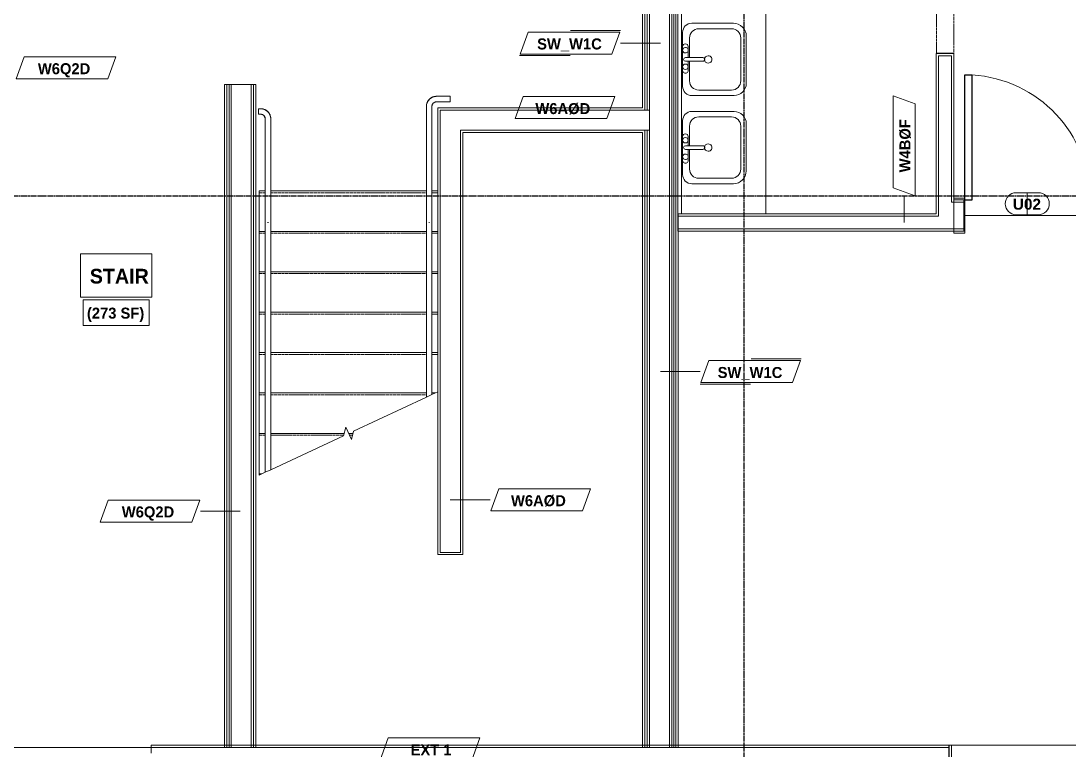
# Model space of a CAD drawing. Header units: inches. Extents: x -4058 to -1781, y 9814 to 12264.
# Drawn here: x -2697.2 to -2411.9, y 10016.4 to 10214.9 of the extents above; entities that cross this region are included whole.
import ezdxf

# ---------------------------------------------------------------- set-up
doc = ezdxf.new("R2010")
doc.units = ezdxf.units.IN
doc.header["$MEASUREMENT"] = 0
for name, pattern in [('Dash', [0.25, 0.125, -0.125]), ('Grid Line 1_2_', [0.875, 0.5, -0.125, 0.125, -0.125]), ('Overhead', [0.15625, 0.09375, -0.0625]), ('Overhead 1_16_', [0.101562, 0.0625, -0.039062])]:
    doc.linetypes.add(name, pattern=pattern)
for name, color, linetype, lineweight in [('0-1', 7, 'Continuous', 5), ('0-2', 7, 'Continuous', 9), ('A-AREA-IDEN', 2, 'Continuous', 9), ('A-DETL-GENF', 92, 'Overhead', 9), ('A-DETL-GENF-HDLN-1', 7, 'Dash', 9), ('A-DETL-GENF-HDLN-2', 1, 'Continuous', 18), ('A-DETL-MEDM', 33, 'Continuous', 30), ('A-DOOR-3', 31, 'Continuous', 9), ('A-DOOR-4', 31, 'Continuous', 30), ('A-DOOR-IDEN', 31, 'Continuous', 9), ('A-FLOR-1', 7, 'Continuous', 9), ('A-FLOR-2', 192, 'Continuous', 9), ('A-FLOR-HRAL-1', 7, 'Continuous', 9), ('A-GLAZ', 151, 'Continuous', 18), ('A-GLAZ-1', 10, 'Continuous', 30), ('A-GLAZ-2', 7, 'Continuous', 9), ('A-WALL', 113, 'Continuous', 18), ('A-WALL-1', 7, 'Continuous', 9), ('A-WALL-2', 250, 'Continuous', 18), ('A-WALL-3', 113, 'Continuous', 9), ('A-WALL-IDEN', 211, 'Continuous', 9), ('I-WALL-1', 7, 'Continuous', 9), ('I-WALL-2', 2, 'Continuous', 9), ('P-SANR-FIXT', 6, 'Continuous', 9), ('Q-CASE', 31, 'Continuous', 9), ('S-GRID-1', 1, 'Grid Line 1_2_', 30), ('S-STRS-1', 7, 'Continuous', 9), ('S-STRS-2', 7, 'Overhead 1_16_', 9), ('S-STRS-MBND-1', 7, 'Continuous', 9)]:
    doc.layers.add(name, color=color, linetype=linetype, lineweight=lineweight)
doc.styles.add('Arial_B', font='arialbd.ttf', dxfattribs={"height": 3})
doc.styles.add('Century Gothic_B', font='GOTHICB.TTF', dxfattribs={"height": 4})
doc.styles.add('Century Gothic_B_1', font='GOTHICB.TTF', dxfattribs={"height": 3})

# ---------------------------------------------------------------- blocks, each defined once
blk = doc.blocks.new('Window-Double_Hung-Marvin-Essential - 1-WIDE _TEMP LOWER_ ESDH3066-3454273-UNIT PLANS - 1ST FLOOR')
at = {"layer": 'A-DETL-GENF-HDLN-1'}
blk.add_line((16.1, -3.97), (-16.5, -3.97), dxfattribs=at)
at = {"layer": 'A-DETL-GENF-HDLN-2'}
for p, q in [((-17.13, 4.44), (-17.75, 4.44)), ((-17.13, -0.91), (-17.13, 4.44)), ((17.12, 4.44), (17.75, 4.44)), ((17.12, 4.44), (17.12, -0.91)), ((-17.9, -2.94), (-17.9, -2.83)), ((-17.9, -2.83), (-17.75, -2.83)), ((-16.72, -0.94), (-17.75, -0.94)), ((-17.75, -4.03), (-17.75, -0.94)), ((-16.72, -3.52), (-16.72, -0.94)), ((-16.56, -1.28), (-15.34, -1.28)), ((-16.56, -1.28), (-16.56, -2.22)), ((-15.34, -2.22), (-16.56, -2.22)), ((-16.56, -2.5), (-15.34, -2.5)), ((-16.56, -2.5), (-16.56, -3.44)), ((-15.28, -1.4), (-15.94, -1.4)), ((-15.94, -1.4), (-15.94, -2.12)), ((-15.94, -2.12), (-15.28, -2.12)), ((-15.28, -2.62), (-15.94, -2.62)), ((-15.94, -2.62), (-15.94, -3.34)), ((-15.84, -1.41), (-15.84, -2.1)), ((-15.84, -2.63), (-15.84, -3.32)), ((-15.54, -1.54), (-15.54, -1.98)), ((-15.54, -2.76), (-15.54, -3.2)), ((-15.34, -1.28), (-15.28, -1.34)), ((-15.34, -2.22), (-15.28, -2.16)), ((-15.34, -2.5), (-15.28, -2.56)), ((-15.28, -1.34), (-15.28, -1.4)), ((-15.28, -2.12), (-15.28, -2.16)), ((-15.28, -2.56), (-15.28, -2.62)), ((15.34, -1.28), (15.28, -1.34)), ((15.28, -1.34), (15.28, -1.4)), ((15.28, -1.4), (15.94, -1.4)), ((15.28, -2.12), (15.28, -2.16)), ((15.94, -2.12), (15.28, -2.12)), ((15.34, -2.22), (15.28, -2.16)), ((15.34, -2.5), (15.28, -2.56)), ((15.28, -2.56), (15.28, -2.62)), ((15.28, -2.62), (15.94, -2.62)), ((16.56, -1.28), (15.34, -1.28)), ((15.34, -2.22), (16.56, -2.22)), ((16.56, -2.5), (15.34, -2.5)), ((15.54, -1.54), (15.54, -1.98)), ((15.54, -2.76), (15.54, -3.2)), ((15.84, -1.41), (15.84, -2.1)), ((15.84, -2.63), (15.84, -3.32)), ((15.94, -1.4), (15.94, -2.12)), ((15.94, -2.62), (15.94, -3.34)), ((16.56, -1.28), (16.56, -2.22)), ((16.56, -2.5), (16.56, -3.44)), ((16.72, -3.52), (16.72, -0.94)), ((16.72, -0.94), (17.75, -0.94)), ((17.75, -4.03), (17.75, -0.94)), ((17.9, -2.83), (17.75, -2.83)), ((17.9, -2.94), (17.9, -2.83)), ((-19.25, -2.98), (-19.25, -2.94)), ((-19.25, -2.94), (-17.9, -2.94)), ((-17.75, -2.98), (-19.25, -2.98)), ((-17.75, -4.03), (-17.16, -4.03)), ((-17.08, -3.62), (-17.16, -4.03)), ((-17.08, -3.62), (-16.19, -3.62)), ((-16.85, -4), (-16.85, -3.62)), ((-16.3, -4), (-16.85, -4)), ((-16.38, -3.52), (-16.72, -3.52)), ((-15.34, -3.44), (-16.56, -3.44)), ((-16.38, -3.62), (-16.38, -3.52)), ((-16.18, -3.76), (-16.3, -3.76)), ((-16.3, -3.76), (-16.3, -4)), ((-16.19, -3.62), (-16.19, -3.72)), ((-16.19, -3.72), (-16.1, -3.72)), ((-16.18, -3.97), (-16.18, -3.76)), ((-16.18, -3.97), (-16.1, -3.97)), ((-16.1, -3.72), (-16.1, -3.97)), ((-15.94, -3.34), (-15.28, -3.34)), ((-15.34, -3.44), (-15.28, -3.38)), ((-15.28, -3.34), (-15.28, -3.38)), ((15.28, -3.34), (15.28, -3.38)), ((15.94, -3.34), (15.28, -3.34)), ((15.34, -3.44), (15.28, -3.38)), ((15.34, -3.44), (16.56, -3.44)), ((16.19, -3.72), (16.1, -3.72)), ((16.1, -3.72), (16.1, -3.97)), ((16.18, -3.97), (16.1, -3.97)), ((16.18, -3.97), (16.18, -3.76)), ((16.18, -3.76), (16.3, -3.76)), ((17.08, -3.62), (16.19, -3.62)), ((16.19, -3.62), (16.19, -3.72)), ((16.3, -3.76), (16.3, -4)), ((16.3, -4), (16.85, -4)), ((16.38, -3.62), (16.38, -3.52)), ((16.38, -3.52), (16.72, -3.52)), ((16.85, -4), (16.85, -3.62)), ((17.08, -3.62), (17.16, -4.03)), ((17.75, -4.03), (17.16, -4.03)), ((17.75, -2.98), (19.25, -2.98)), ((19.25, -2.94), (17.9, -2.94)), ((19.25, -2.98), (19.25, -2.94))]:
    blk.add_line(p, q, dxfattribs=at)
at = {"layer": 'A-GLAZ'}
for p, q in [((15.84, -1.41), (-15.84, -1.41)), ((15.84, -1.54), (-15.84, -1.54)), ((15.84, -1.98), (-15.84, -1.98)), ((15.84, -2.1), (-15.84, -2.1)), ((15.84, -2.63), (-15.84, -2.63)), ((15.84, -2.76), (-15.84, -2.76)), ((15.84, -3.2), (-15.84, -3.2)), ((15.84, -3.32), (-15.84, -3.32))]:
    blk.add_line(p, q, dxfattribs=at)
at = {"layer": 'A-GLAZ-1'}
for p, q in [((-17.75, -0.91), (-17.75, 4.44)), ((17.75, 4.44), (17.75, -0.91)), ((-17.75, -4.03), (-17.75, -0.94)), ((17.75, -0.94), (17.75, -4.03))]:
    blk.add_line(p, q, dxfattribs=at)
at = {"layer": 'A-GLAZ-2'}
for p, q in [((-17.75, 4.44), (17.75, 4.44)), ((-17.75, -0.94), (17.75, -0.94)), ((17.75, -4.03), (-17.75, -4.03))]:
    blk.add_line(p, q, dxfattribs=at)
blk = doc.blocks.new('CTR - 1st Phase - Shell_rvt-1-UNIT PLANS - 1ST FLOOR')
at = {"layer": 'A-FLOR-1'}
blk.add_line((-2701.75, 10017.09), (-2661.75, 10017.09), dxfattribs=at)
at = {"layer": 'A-WALL-1'}
for p, q in [((-2642.55, 10017.71), (-2661.75, 10017.71)), ((-2661.75, 10017.71), (-2661.75, 10015.59)), ((-2518.1, 10017.71), (-2642.55, 10017.71)), ((-2444.47, 10017.71), (-2518.1, 10017.71))]:
    blk.add_line(p, q, dxfattribs=at)
at = {"layer": 'A-WALL-2'}
for p, q in [((-2642.55, 10017.09), (-2661.75, 10017.09)), ((-2518.1, 10017.09), (-2642.55, 10017.09)), ((-2444.47, 10017.09), (-2518.1, 10017.09))]:
    blk.add_line(p, q, dxfattribs=at)
at = {"layer": '0-2'}
blk.add_blockref('Window-Double_Hung-Marvin-Essential - 1-WIDE _TEMP LOWER_ ESDH3066-3454273-UNIT PLANS - 1ST FLOOR', (-2426.72, 10013.28), dxfattribs=at)
blk = doc.blocks.new('Top Rail Type - Top Rail_Internal_-2690862-UNIT PLANS - 1ST FLOOR')
at = {"layer": 'A-FLOR-HRAL-1'}
for p, q in [((-2631.94, 10190.96), (-2632.56, 10190.96)), ((-2632.56, 10190.12), (-2632.56, 10190.31)), ((-2632.56, 10189.46), (-2631.94, 10189.46)), ((-2630.69, 10188.21), (-2630.69, 10180.15)), ((-2629.19, 10180.15), (-2629.19, 10188.21)), ((-2630.69, 10178.72), (-2630.69, 10158.62)), ((-2629.19, 10158.62), (-2629.19, 10178.72))]:
    blk.add_line(p, q, dxfattribs=at)
at = {"layer": 'A-FLOR-HRAL-1', "flags": 128}
for points in [[(-2629.19, 10188.21), (-2629.19, 10188.32), (-2629.2, 10188.43), (-2629.21, 10188.54), (-2629.22, 10188.65), (-2629.24, 10188.76), (-2629.27, 10188.87), (-2629.29, 10188.97), (-2629.33, 10189.08), (-2629.36, 10189.18), (-2629.4, 10189.29), (-2629.45, 10189.39), (-2629.5, 10189.48), (-2629.55, 10189.58), (-2629.61, 10189.68), (-2629.67, 10189.77), (-2629.73, 10189.86), (-2629.8, 10189.94), (-2629.87, 10190.03), (-2629.94, 10190.11), (-2630.02, 10190.19), (-2630.1, 10190.26), (-2630.18, 10190.33), (-2630.27, 10190.4), (-2630.36, 10190.47), (-2630.45, 10190.53), (-2630.54, 10190.59), (-2630.64, 10190.64), (-2630.74, 10190.69), (-2630.84, 10190.74), (-2630.94, 10190.78), (-2631.04, 10190.82), (-2631.15, 10190.85), (-2631.25, 10190.88), (-2631.36, 10190.9), (-2631.47, 10190.92), (-2631.58, 10190.94), (-2631.69, 10190.95), (-2631.8, 10190.96), (-2631.91, 10190.96), (-2631.94, 10190.96)], [(-2631.94, 10189.46), (-2631.89, 10189.46), (-2631.84, 10189.46), (-2631.79, 10189.46), (-2631.74, 10189.45), (-2631.69, 10189.44), (-2631.64, 10189.43), (-2631.59, 10189.42), (-2631.54, 10189.4), (-2631.5, 10189.38), (-2631.45, 10189.37), (-2631.4, 10189.35), (-2631.36, 10189.32), (-2631.32, 10189.3), (-2631.27, 10189.27), (-2631.23, 10189.25), (-2631.19, 10189.22), (-2631.15, 10189.19), (-2631.11, 10189.15), (-2631.08, 10189.12), (-2631.04, 10189.09), (-2631.01, 10189.05), (-2630.97, 10189.01), (-2630.94, 10188.97), (-2630.91, 10188.93), (-2630.88, 10188.89), (-2630.86, 10188.85), (-2630.83, 10188.8), (-2630.81, 10188.76), (-2630.79, 10188.71), (-2630.77, 10188.67), (-2630.75, 10188.62), (-2630.74, 10188.57), (-2630.73, 10188.52), (-2630.71, 10188.48), (-2630.7, 10188.43), (-2630.7, 10188.38), (-2630.69, 10188.33), (-2630.69, 10188.28), (-2630.69, 10188.23), (-2630.69, 10188.21)], [(-2630.69, 10178.72), (-2630.69, 10178.81), (-2630.69, 10178.91), (-2630.69, 10179.01), (-2630.69, 10179.11), (-2630.69, 10179.21), (-2630.69, 10179.31), (-2630.69, 10179.42), (-2630.69, 10179.53), (-2630.69, 10179.63), (-2630.69, 10179.74), (-2630.69, 10179.85), (-2630.69, 10179.96), (-2630.69, 10180.07), (-2630.69, 10180.15)], [(-2629.19, 10180.15), (-2629.19, 10180.04), (-2629.19, 10179.93), (-2629.19, 10179.83), (-2629.19, 10179.72), (-2629.19, 10179.61), (-2629.19, 10179.5), (-2629.19, 10179.39), (-2629.19, 10179.29), (-2629.19, 10179.19), (-2629.19, 10179.08), (-2629.19, 10178.98), (-2629.19, 10178.88), (-2629.19, 10178.79), (-2629.19, 10178.72)], [(-2629.83, 10160.04), (-2629.86, 10160.04), (-2630.01, 10160.04), (-2630.04, 10160.04)]]:
    blk.add_lwpolyline(points, dxfattribs=at)
blk = doc.blocks.new('Top Rail Type - Top Rail_Internal_-V26-UNIT PLANS - 1ST FLOOR')
at = {"layer": 'A-FLOR-HRAL-1'}
for p, q in [((-2632.56, 10190.96), (-2632.56, 10189.46)), ((-2632.56, 10190.96), (-2631.94, 10190.96)), ((-2632.56, 10189.46), (-2631.94, 10189.46)), ((-2630.69, 10188.21), (-2630.69, 10180.15)), ((-2629.19, 10188.21), (-2629.19, 10180.15)), ((-2630.69, 10180.15), (-2630.69, 10179.11)), ((-2630.69, 10179.11), (-2630.69, 10092.01)), ((-2629.19, 10180.15), (-2629.19, 10179.11)), ((-2629.19, 10179.11), (-2629.19, 10092.71)), ((-2630.69, 10092.01), (-2629.19, 10092.71))]:
    blk.add_line(p, q, dxfattribs=at)
for radius in [2.75, 1.25]:
    blk.add_arc((-2631.94, 10188.21), radius, 0, 90, dxfattribs=at)
blk = doc.blocks.new('Top Rail Type - Top Rail_Internal_-2690864-UNIT PLANS - 1ST FLOOR')
at = {"layer": 'A-FLOR-HRAL-1'}
for p, q in [((-2580.31, 10194.34), (-2584.06, 10194.34)), ((-2584.06, 10192.84), (-2580.31, 10192.84)), ((-2580.31, 10193.68), (-2580.31, 10193.5)), ((-2586.81, 10191.59), (-2586.81, 10180.15)), ((-2585.31, 10180.15), (-2585.31, 10191.59)), ((-2586.81, 10178.72), (-2586.81, 10158.62)), ((-2585.31, 10158.62), (-2585.31, 10178.72))]:
    blk.add_line(p, q, dxfattribs=at)
at = {"layer": 'A-FLOR-HRAL-1', "flags": 128}
for points in [[(-2584.06, 10194.34), (-2584.17, 10194.34), (-2584.28, 10194.33), (-2584.39, 10194.32), (-2584.5, 10194.3), (-2584.61, 10194.28), (-2584.71, 10194.26), (-2584.82, 10194.23), (-2584.93, 10194.2), (-2585.03, 10194.16), (-2585.13, 10194.12), (-2585.23, 10194.08), (-2585.33, 10194.03), (-2585.43, 10193.98), (-2585.52, 10193.92), (-2585.61, 10193.86), (-2585.7, 10193.8), (-2585.79, 10193.73), (-2585.87, 10193.66), (-2585.96, 10193.58), (-2586.03, 10193.51), (-2586.11, 10193.42), (-2586.18, 10193.34), (-2586.25, 10193.26), (-2586.31, 10193.17), (-2586.38, 10193.08), (-2586.43, 10192.98), (-2586.49, 10192.89), (-2586.54, 10192.79), (-2586.58, 10192.69), (-2586.62, 10192.59), (-2586.66, 10192.48), (-2586.7, 10192.38), (-2586.73, 10192.27), (-2586.75, 10192.16), (-2586.77, 10192.06), (-2586.79, 10191.95), (-2586.8, 10191.84), (-2586.81, 10191.73), (-2586.81, 10191.62), (-2586.81, 10191.59)], [(-2585.31, 10191.59), (-2585.31, 10191.64), (-2585.31, 10191.69), (-2585.3, 10191.74), (-2585.3, 10191.79), (-2585.29, 10191.84), (-2585.28, 10191.89), (-2585.26, 10191.93), (-2585.25, 10191.98), (-2585.23, 10192.03), (-2585.21, 10192.08), (-2585.19, 10192.12), (-2585.17, 10192.17), (-2585.15, 10192.21), (-2585.12, 10192.25), (-2585.09, 10192.3), (-2585.06, 10192.34), (-2585.03, 10192.38), (-2585, 10192.41), (-2584.97, 10192.45), (-2584.93, 10192.49), (-2584.9, 10192.52), (-2584.86, 10192.55), (-2584.82, 10192.58), (-2584.78, 10192.61), (-2584.74, 10192.64), (-2584.69, 10192.67), (-2584.65, 10192.69), (-2584.61, 10192.71), (-2584.56, 10192.74), (-2584.51, 10192.75), (-2584.47, 10192.77), (-2584.42, 10192.79), (-2584.37, 10192.8), (-2584.32, 10192.81), (-2584.27, 10192.82), (-2584.22, 10192.83), (-2584.17, 10192.83), (-2584.12, 10192.84), (-2584.07, 10192.84), (-2584.06, 10192.84)], [(-2586.81, 10178.72), (-2586.81, 10178.81), (-2586.81, 10178.91), (-2586.81, 10179.01), (-2586.81, 10179.11), (-2586.81, 10179.21), (-2586.81, 10179.31), (-2586.81, 10179.42), (-2586.81, 10179.53), (-2586.81, 10179.63), (-2586.81, 10179.74), (-2586.81, 10179.85), (-2586.81, 10179.96), (-2586.81, 10180.07), (-2586.81, 10180.15)], [(-2585.31, 10180.15), (-2585.31, 10180.04), (-2585.31, 10179.93), (-2585.31, 10179.83), (-2585.31, 10179.72), (-2585.31, 10179.61), (-2585.31, 10179.5), (-2585.31, 10179.39), (-2585.31, 10179.29), (-2585.31, 10179.19), (-2585.31, 10179.08), (-2585.31, 10178.98), (-2585.31, 10178.88), (-2585.31, 10178.79), (-2585.31, 10178.72)], [(-2585.95, 10160.04), (-2585.98, 10160.04), (-2586.14, 10160.04), (-2586.17, 10160.04)]]:
    blk.add_lwpolyline(points, dxfattribs=at)
blk = doc.blocks.new('Top Rail Type - Top Rail_Internal_-V27-UNIT PLANS - 1ST FLOOR')
at = {"layer": 'A-FLOR-HRAL-1'}
for p, q in [((-2580.31, 10194.34), (-2584.06, 10194.34)), ((-2580.31, 10192.84), (-2584.06, 10192.84)), ((-2580.31, 10192.84), (-2580.31, 10194.34)), ((-2586.81, 10191.59), (-2586.81, 10180.15)), ((-2585.31, 10191.59), (-2585.31, 10180.15)), ((-2586.81, 10180.15), (-2586.81, 10179.11)), ((-2586.81, 10179.11), (-2586.81, 10112.47)), ((-2585.31, 10180.15), (-2585.31, 10179.11)), ((-2585.31, 10179.11), (-2585.31, 10113.17)), ((-2586.81, 10112.47), (-2585.31, 10113.17))]:
    blk.add_line(p, q, dxfattribs=at)
for radius in [2.75, 1.25]:
    blk.add_arc((-2584.06, 10191.59), radius, 90, 180, dxfattribs=at)
blk = doc.blocks.new('CTR - 1st Phase -Stairs _ Elevators_rvt-1-UNIT PLANS - 1ST FLOOR')
at = {"layer": 'A-WALL-2'}
for p, q in [((-2527.37, 10254.71), (-2527.37, 10190.59)), ((-2526.75, 10254.71), (-2526.75, 10190.59)), ((-2526.12, 10254.71), (-2526.12, 10190.59)), ((-2520.62, 10254.71), (-2520.62, 10017.09)), ((-2520, 10254.71), (-2520, 10017.09)), ((-2519.5, 10254.71), (-2519.5, 10017.09)), ((-2518.87, 10254.71), (-2518.87, 10017.09)), ((-2641.12, 10197.59), (-2641.12, 10017.09)), ((-2640.5, 10197.59), (-2640.5, 10017.09)), ((-2640, 10197.59), (-2640, 10017.09)), ((-2634.5, 10197.59), (-2634.5, 10017.09)), ((-2633.87, 10197.59), (-2633.87, 10017.09)), ((-2583.06, 10190.59), (-2583.06, 10070.21)), ((-2583.06, 10190.59), (-2577.56, 10190.59)), ((-2577.56, 10190.59), (-2576.94, 10190.59)), ((-2528, 10190.59), (-2576.94, 10190.59)), ((-2528, 10190.59), (-2527.37, 10190.59)), ((-2527.37, 10190.59), (-2526.75, 10190.59)), ((-2526.75, 10190.59), (-2526.12, 10190.59)), ((-2526.12, 10190.59), (-2526.12, 10185.09)), ((-2526.12, 10190.59), (-2526.12, 10185.09)), ((-2577.56, 10185.09), (-2577.56, 10070.21)), ((-2577.56, 10185.09), (-2576.94, 10185.09)), ((-2528, 10185.09), (-2576.94, 10185.09)), ((-2528, 10185.09), (-2527.37, 10185.09)), ((-2527.37, 10185.09), (-2527.37, 10017.09)), ((-2527.37, 10185.09), (-2526.75, 10185.09)), ((-2526.75, 10185.09), (-2526.75, 10017.09)), ((-2526.75, 10185.09), (-2526.12, 10185.09)), ((-2526.12, 10185.09), (-2526.12, 10017.09)), ((-2583.06, 10070.21), (-2577.56, 10070.21))]:
    blk.add_line(p, q, dxfattribs=at)
at = {"layer": 'I-WALL-1'}
for p, q in [((-2528, 10254.71), (-2528, 10191.21)), ((-2633.25, 10197.59), (-2641.75, 10197.59)), ((-2641.75, 10197.59), (-2641.75, 10017.09)), ((-2633.25, 10017.09), (-2633.25, 10197.59)), ((-2583.06, 10191.21), (-2583.69, 10191.21)), ((-2583.69, 10191.21), (-2583.69, 10069.59)), ((-2576.94, 10191.21), (-2583.06, 10191.21)), ((-2528, 10191.21), (-2576.94, 10191.21)), ((-2576.94, 10069.59), (-2576.94, 10184.46)), ((-2576.94, 10184.46), (-2528, 10184.46)), ((-2528, 10184.46), (-2528, 10017.09)), ((-2518.25, 10017.09), (-2518.25, 10162.39)), ((-2583.69, 10069.59), (-2583.06, 10069.59)), ((-2583.06, 10069.59), (-2577.56, 10069.59)), ((-2577.56, 10069.59), (-2576.94, 10069.59)), ((-2641.75, 10017.09), (-2633.25, 10017.09)), ((-2528, 10017.09), (-2518.25, 10017.09))]:
    blk.add_line(p, q, dxfattribs=at)
at = {"layer": 'S-STRS-1'}
for p, q in [((-2630.69, 10168.59), (-2632.31, 10168.59)), ((-2632.31, 10168.59), (-2632.31, 10157.59)), ((-2586.81, 10168.59), (-2629.19, 10168.59)), ((-2583.69, 10168.59), (-2585.31, 10168.59)), ((-2632.31, 10157.59), (-2632.31, 10146.59)), ((-2630.69, 10157.59), (-2632.31, 10157.59)), ((-2586.81, 10157.59), (-2629.19, 10157.59)), ((-2583.69, 10157.59), (-2585.31, 10157.59)), ((-2632.31, 10146.59), (-2632.31, 10135.59)), ((-2630.69, 10146.59), (-2632.31, 10146.59)), ((-2586.81, 10146.59), (-2629.19, 10146.59)), ((-2583.69, 10146.59), (-2585.31, 10146.59)), ((-2632.31, 10135.59), (-2632.31, 10124.59)), ((-2630.69, 10135.59), (-2632.31, 10135.59)), ((-2586.81, 10135.59), (-2629.19, 10135.59)), ((-2583.69, 10135.59), (-2585.31, 10135.59)), ((-2632.31, 10124.59), (-2632.31, 10113.59)), ((-2630.69, 10124.59), (-2632.31, 10124.59)), ((-2586.81, 10124.59), (-2629.19, 10124.59)), ((-2583.69, 10124.59), (-2585.31, 10124.59)), ((-2632.31, 10113.59), (-2632.31, 10102.59)), ((-2630.69, 10113.59), (-2632.31, 10113.59)), ((-2586.81, 10113.59), (-2629.19, 10113.59)), ((-2584.41, 10113.59), (-2585.31, 10113.59)), ((-2632.31, 10102.59), (-2632.31, 10091.59)), ((-2630.69, 10102.59), (-2632.31, 10102.59)), ((-2609.2, 10102.59), (-2629.19, 10102.59)), ((-2606.79, 10102.59), (-2608, 10102.59)), ((-2632.31, 10091.59), (-2632.31, 10091.25)), ((-2631.59, 10091.59), (-2632.31, 10091.59))]:
    blk.add_line(p, q, dxfattribs=at)
at = {"layer": 'S-STRS-2'}
for p, q in [((-2630.69, 10168.09), (-2632.31, 10168.09)), ((-2586.81, 10168.09), (-2629.19, 10168.09)), ((-2583.69, 10168.09), (-2585.31, 10168.09)), ((-2630.69, 10157.09), (-2632.31, 10157.09)), ((-2586.81, 10157.09), (-2629.19, 10157.09)), ((-2583.69, 10157.09), (-2585.31, 10157.09)), ((-2630.69, 10146.09), (-2632.31, 10146.09)), ((-2586.81, 10146.09), (-2629.19, 10146.09)), ((-2583.69, 10146.09), (-2585.31, 10146.09)), ((-2630.69, 10135.09), (-2632.31, 10135.09)), ((-2586.81, 10135.09), (-2629.19, 10135.09)), ((-2583.69, 10135.09), (-2585.31, 10135.09)), ((-2630.69, 10124.09), (-2632.31, 10124.09)), ((-2586.81, 10124.09), (-2629.19, 10124.09)), ((-2583.69, 10124.09), (-2585.31, 10124.09)), ((-2630.69, 10113.09), (-2632.31, 10113.09)), ((-2586.81, 10113.09), (-2629.19, 10113.09)), ((-2630.69, 10102.09), (-2632.31, 10102.09)), ((-2609.33, 10102.09), (-2629.19, 10102.09)), ((-2606.91, 10102.09), (-2607.77, 10102.09))]:
    blk.add_line(p, q, dxfattribs=at)
at = {"layer": 'S-STRS-MBND-1'}
for p, q in [((-2606.64, 10103.22), (-2586.81, 10112.47)), ((-2585.31, 10113.17), (-2583.69, 10113.93)), ((-2609.36, 10101.96), (-2608.79, 10104.29)), ((-2608.79, 10104.29), (-2607.21, 10100.89)), ((-2629.19, 10092.71), (-2609.36, 10101.96)), ((-2607.21, 10100.89), (-2606.64, 10103.22)), ((-2632.31, 10091.25), (-2630.69, 10092.01))]:
    blk.add_line(p, q, dxfattribs=at)
at = {"layer": '0-2'}
for name in ['Top Rail Type - Top Rail_Internal_-2690864-UNIT PLANS - 1ST FLOOR', 'Top Rail Type - Top Rail_Internal_-V27-UNIT PLANS - 1ST FLOOR', 'Top Rail Type - Top Rail_Internal_-2690862-UNIT PLANS - 1ST FLOOR', 'Top Rail Type - Top Rail_Internal_-V26-UNIT PLANS - 1ST FLOOR']:
    blk.add_blockref(name, (0, 0), dxfattribs=at)
blk = doc.blocks.new('CTR - 1st Phase - Structure_rvt-1-UNIT PLANS - 1ST FLOOR')
at = {"layer": 'S-GRID-1'}
for p, q in [((-2500.32, 9814.03), (-2500.32, 12247.5)), ((-1781.27, 10167.19), (-4041.78, 10167.19))]:
    blk.add_line(p, q, dxfattribs=at)
blk = doc.blocks.new('Door-Opening - CLEAR OPENING - 34_ x 80_-3928451-UNIT PLANS - 1ST FLOOR')
at = {"layer": 'A-DETL-GENF'}
for p, q in [((-17.32, 2.37), (16.68, 2.37)), ((16.68, -2.38), (-17.32, -2.38))]:
    blk.add_line(p, q, dxfattribs=at)
at = {"layer": 'A-DETL-MEDM'}
for p, q in [((-17.32, -2.38), (-17.32, 2.37)), ((16.68, 2.37), (16.68, -2.38))]:
    blk.add_line(p, q, dxfattribs=at)
blk = doc.blocks.new('SWING - SINGLE - FLUSH - SWING - FLUSH - 2-10 x 6-8 - PRIVACY-4346078-UNIT PLANS - 1ST FLOOR')
at = {"layer": 'A-DOOR-3'}
for p, q in [((-20, 4.25), (-20, 4.75)), ((-20, 4.75), (-17, 4.75)), ((-20, 4.25), (-17, 4.25)), ((-20, -4.75), (-20, 4.25)), ((-17, 4.25), (-20, 4.25)), ((-17, 4.75), (-17, 4.25)), ((-17, 4.25), (-17, -4.75)), ((17, 4.25), (17, 4.75)), ((17, 4.75), (20, 4.75)), ((17, 4.25), (20, 4.25)), ((17, -4.75), (17, 4.25)), ((20, 4.25), (17, 4.25)), ((20, 4.75), (20, 4.25)), ((20, 4.25), (20, -4.75)), ((-17, -4.75), (-20, -4.75)), ((20, -4.75), (17, -4.75))]:
    blk.add_line(p, q, dxfattribs=at)
blk.add_arc((17, -4.25), 34.07, 180, 266.6343, dxfattribs=at)
at = {"layer": 'A-DOOR-4'}
for p, q in [((15, -4.25), (15, -38.26)), ((17, -4.25), (15, -4.25)), ((17, -4.25), (17, -38.26)), ((17, -38.26), (15, -38.26))]:
    blk.add_line(p, q, dxfattribs=at)
blk = doc.blocks.new('M_Sink Vanity-Square - 500 x 440mm-1372835-UNIT PLANS - 1ST FLOOR')
at = {"layer": 'P-SANR-FIXT'}
for p, q in [((-5.72, 10.23), (7.14, 10.23)), ((-5.22, 8.73), (6.46, 8.73)), ((-9.22, -4.59), (-9.22, 6.73)), ((-7.72, -2.72), (-7.72, 6.23)), ((8.96, 6.23), (8.96, -2.72)), ((10.46, 6.91), (10.46, -4.59)), ((0.12, -6.33), (0.12, -1.59)), ((1.12, -6.33), (1.12, -1.59)), ((0.12, -5.22), (-5.22, -5.22)), ((-2.88, -5.59), (0.12, -5.59)), ((6.46, -5.22), (1.12, -5.22)), ((1.12, -5.59), (3.62, -5.59)), ((7.96, -7.09), (-6.72, -7.09)), ((3.62, -7.09), (-2.88, -7.09))]:
    blk.add_line(p, q, dxfattribs=at)
for centre, radius, start, end in [((-5.72, 6.73), 3.5, 90, 180), ((-5.22, 6.23), 2.5, 90, 180), ((6.46, 6.23), 2.5, 360, 90), ((7.14, 6.91), 3.32, 360, 90), ((0.62, -0.13), 1, 360, 180), ((-5.22, -2.72), 2.5, 180, 270), ((0.62, -0.13), 1, 180, 0), ((0.62, -1.59), 0.5, 360, 180), ((6.46, -2.72), 2.5, 270, 360), ((-6.72, -4.59), 2.5, 180, 270), ((-2.88, -6.34), 0.75, 90, 270), ((-1.88, -6.34), 0.75, 360, 180), ((2.62, -6.34), 0.75, 0, 180), ((3.62, -6.34), 0.75, 270, 90), ((7.96, -4.59), 2.5, 270, 0), ((-1.88, -6.34), 0.75, 180, 0), ((0.62, -6.33), 0.5, 180, 0), ((2.62, -6.34), 0.75, 180, 0)]:
    blk.add_arc(centre, radius, start, end, dxfattribs=at)
blk = doc.blocks.new('Bath Vanity - Bath Vanity 60_-V46-UNIT PLANS - 1ST FLOOR')
at = {"layer": 'Q-CASE'}
for p, q in [((30.74, 24), (-29.26, 24)), ((-29.26, 24), (-29.26, 1))]:
    blk.add_line(p, q, dxfattribs=at)
blk = doc.blocks.new('BATHROOM MIRROR - BATHROOM MIRROR  60_-3802719-UNIT PLANS - 1ST FLOOR')
at = {"layer": 'Q-CASE'}
for p, q in [((-29.26, -23), (30.74, -23)), ((-29.26, -23), (-29.26, -24)), ((30.74, -24), (-29.26, -24)), ((30.74, -24), (30.74, -23))]:
    blk.add_line(p, q, dxfattribs=at)
blk = doc.blocks.new('M_Sink Vanity-Square - 500 x 440mm-1352614-UNIT PLANS - 1ST FLOOR')
at = {"layer": 'P-SANR-FIXT'}
for p, q in [((7.96, 7.09), (-6.72, 7.09)), ((3.62, 7.09), (-2.88, 7.09)), ((0.12, 6.33), (0.12, 1.59)), ((1.12, 6.33), (1.12, 1.59)), ((-9.22, 4.59), (-9.22, -6.73)), ((0.12, 5.22), (-5.22, 5.22)), ((-2.88, 5.59), (0.12, 5.59)), ((1.12, 5.59), (3.62, 5.59)), ((6.46, 5.22), (1.12, 5.22)), ((10.46, -6.91), (10.46, 4.59)), ((-7.72, 2.72), (-7.72, -6.23)), ((8.96, -6.23), (8.96, 2.72)), ((-5.72, -10.23), (7.14, -10.23)), ((-5.22, -8.73), (6.46, -8.73))]:
    blk.add_line(p, q, dxfattribs=at)
for centre, radius, start, end in [((-6.72, 4.59), 2.5, 90, 180), ((-2.88, 6.34), 0.75, 90, 270), ((-1.88, 6.34), 0.75, 360, 180), ((-1.88, 6.34), 0.75, 180, 0), ((0.62, 6.33), 0.5, 360, 180), ((2.62, 6.34), 0.75, 360, 180), ((2.62, 6.34), 0.75, 180, 360), ((3.62, 6.34), 0.75, 270, 90), ((7.96, 4.59), 2.5, 360, 90), ((-5.22, 2.72), 2.5, 90, 180), ((6.46, 2.72), 2.5, 0, 90), ((0.62, 0.13), 1, 360, 180), ((0.62, 0.13), 1, 180, 0), ((0.62, 1.59), 0.5, 180, 0), ((-5.72, -6.73), 3.5, 180, 270), ((-5.22, -6.23), 2.5, 180, 270), ((6.46, -6.23), 2.5, 270, 0), ((7.14, -6.91), 3.32, 270, 0)]:
    blk.add_arc(centre, radius, start, end, dxfattribs=at)
blk = doc.blocks.new('Wall Tag - Shear Wall-3956451-UNIT PLANS - 1ST FLOOR')
at = {"layer": 'A-WALL-IDEN'}
for p, q in [((-0.3561, 0.0937), (-0.4244, -0.0937)), ((0.4244, 0.0937), (-0.3561, 0.0937)), ((0.4291, 0.1068), (0.0033, 0.1068)), ((0.3561, -0.0937), (0.4244, 0.0937)), ((0, -0.1068), (-0.4291, -0.1068)), ((-0.4244, -0.0937), (0.3561, -0.0937))]:
    blk.add_line(p, q, dxfattribs=at)
blk = doc.blocks.new('Wall Tag - Arch Wall-3956453-UNIT PLANS - 1ST FLOOR')
at = {"layer": 'A-WALL-IDEN'}
for p, q in [((-0.3561, 0.0937), (-0.4244, -0.0937)), ((0.4244, 0.0937), (-0.3561, 0.0937)), ((0.3561, -0.0937), (0.4244, 0.0937)), ((-0.4244, -0.0937), (0.3561, -0.0937))]:
    blk.add_line(p, q, dxfattribs=at)
blk = doc.blocks.new('Door Tag - Type Mark-2601225-UNIT PLANS - 1ST FLOOR')
at = {"layer": 'A-DOOR-IDEN'}
for p, q in [((0.09375, 0.09375), (-0.09375, 0.09375)), ((-0.09375, -0.09375), (0.09375, -0.09375))]:
    blk.add_line(p, q, dxfattribs=at)
for centre, start, end in [((-0.09375, 0), 90, 270), ((0.09375, 0), 270, 90)]:
    blk.add_arc(centre, 0.09375, start, end, dxfattribs=at)

msp = doc.modelspace()

# ---------------------------------------------------------------- block references
at = {"layer": '0-1'}
msp.add_blockref('CTR - 1st Phase - Shell_rvt-1-UNIT PLANS - 1ST FLOOR', (0, 0), dxfattribs=at)

# ---------------------------------------------------------------- next in the draw order: linework, layer by layer
at = {"layer": 'A-AREA-IDEN', "flags": 128}
for points in [[(-2681.01, 10151.45), (-2661.55, 10151.45), (-2661.55, 10139.67), (-2681.01, 10139.67)], [(-2680.24, 10138.99), (-2662.32, 10138.99), (-2662.32, 10131.99), (-2680.24, 10131.99)]]:
    msp.add_lwpolyline(points, close=True, dxfattribs=at)
at = {"layer": 'A-DOOR-IDEN'}
msp.add_line((-2423.25, 10161.89), (-2423.25, 10168.11), dxfattribs=at)
at = {"layer": 'A-FLOR-2'}
for p, q in [((-2494.37, 10222.39), (-2494.37, 10162.39)), ((-2440.25, 10161.89), (-2406.25, 10161.89))]:
    msp.add_line(p, q, dxfattribs=at)
at = {"layer": 'A-WALL'}
for p, q in [((-2447.37, 10205.39), (-2447.37, 10161.76)), ((-2443.87, 10205.39), (-2447.37, 10205.39)), ((-2443.87, 10165.51), (-2443.87, 10205.39)), ((-2440.5, 10165.51), (-2443.87, 10165.51)), ((-2447.37, 10161.76), (-2518.37, 10161.76)), ((-2440.5, 10158.26), (-2518.37, 10158.26))]:
    msp.add_line(p, q, dxfattribs=at)
at = {"layer": 'A-WALL-3'}
for p, q in [((-2448, 10206.01), (-2448, 10162.39)), ((-2443.25, 10166.14), (-2443.25, 10206.01)), ((-2518.37, 10162.39), (-2518.37, 10157.64)), ((-2448, 10162.39), (-2517.37, 10162.39)), ((-2518.37, 10157.64), (-2443.25, 10157.64))]:
    msp.add_line(p, q, dxfattribs=at)
at = {"layer": 'A-WALL-IDEN'}
for p, q in [((-2523.12, 10208.85), (-2533.97, 10208.85)), ((-2456.78, 10160.01), (-2456.78, 10167.12)), ((-2523.12, 10119.43), (-2512.28, 10119.43)), ((-2580.31, 10084.53), (-2569.47, 10084.53)), ((-2637.5, 10081.46), (-2648.34, 10081.46))]:
    msp.add_line(p, q, dxfattribs=at)
at = {"layer": 'I-WALL-2'}
for p, q in [((-2440.5, 10166.14), (-2443.25, 10166.14)), ((-2440.5, 10157.64), (-2440.5, 10166.14)), ((-2443.25, 10157.64), (-2440.5, 10157.64))]:
    msp.add_line(p, q, dxfattribs=at)

# ---------------------------------------------------------------- next in the draw order: block references
at = {"layer": '0-1'}
for name in ['CTR - 1st Phase - Structure_rvt-1-UNIT PLANS - 1ST FLOOR', 'CTR - 1st Phase -Stairs _ Elevators_rvt-1-UNIT PLANS - 1ST FLOOR']:
    msp.add_blockref(name, (0, 0), dxfattribs=at)
at = {"layer": 'A-DOOR-3'}
for name, p, rotation in [('Door-Opening - CLEAR OPENING - 34_ x 80_-3928451-UNIT PLANS - 1ST FLOOR', (-2445.62, 10223.34), 89.99999999997438), ('SWING - SINGLE - FLUSH - SWING - FLUSH - 2-10 x 6-8 - PRIVACY-4346078-UNIT PLANS - 1ST FLOOR', (-2423.25, 10161.89), 180)]:
    msp.add_blockref(name, p, dxfattribs=dict(at, rotation=rotation))
at = {"layer": 'A-DOOR-IDEN', "xscale": 31.99999999999999, "yscale": 31.99999999999999, "zscale": 31.99999999999999}
msp.add_blockref('Door Tag - Type Mark-2601225-UNIT PLANS - 1ST FLOOR', (-2423.25, 10165.11), dxfattribs=at)
at = {"layer": 'A-WALL-IDEN', "xscale": 31.99999999999999, "yscale": 31.99999999999999, "zscale": 31.99999999999999}
for name, p in [('Wall Tag - Shear Wall-3956451-UNIT PLANS - 1ST FLOOR', (-2547.7, 10208.85)), ('Wall Tag - Arch Wall-3956453-UNIT PLANS - 1ST FLOOR', (-2684.92, 10202.11)), ('Wall Tag - Arch Wall-3956453-UNIT PLANS - 1ST FLOOR', (-2549.09, 10191.26)), ('Wall Tag - Shear Wall-3956451-UNIT PLANS - 1ST FLOOR', (-2498.55, 10119.43)), ('Wall Tag - Arch Wall-3956453-UNIT PLANS - 1ST FLOOR', (-2555.74, 10084.53)), ('Wall Tag - Arch Wall-3956453-UNIT PLANS - 1ST FLOOR', (-2662.07, 10081.46)), ('Wall Tag - Arch Wall-3956453-UNIT PLANS - 1ST FLOOR', (-2585.82, 10016.69))]:
    msp.add_blockref(name, p, dxfattribs=at)
at = {"layer": 'A-WALL-IDEN', "xscale": 31.99999999999999, "yscale": 31.99999999999999, "zscale": 31.99999999999999, "rotation": 89.99999999999955}
msp.add_blockref('Wall Tag - Arch Wall-3956453-UNIT PLANS - 1ST FLOOR', (-2456.78, 10180.86), dxfattribs=at)
at = {"layer": 'P-SANR-FIXT'}
for name, p, rotation in [('M_Sink Vanity-Square - 500 x 440mm-1372835-UNIT PLANS - 1ST FLOOR', (-2509.97, 10205.01), 270.0000000001967), ('M_Sink Vanity-Square - 500 x 440mm-1352614-UNIT PLANS - 1ST FLOOR', (-2509.97, 10179.77), 90.00000000001474)]:
    msp.add_blockref(name, p, dxfattribs=dict(at, rotation=rotation))
at = {"layer": 'Q-CASE'}
for name, p, rotation in [('BATHROOM MIRROR - BATHROOM MIRROR  60_-3802719-UNIT PLANS - 1ST FLOOR', (-2494.37, 10193.13), 270.0000000001077), ('Bath Vanity - Bath Vanity 60_-V46-UNIT PLANS - 1ST FLOOR', (-2518.37, 10193.13), 270.0000000001857)]:
    msp.add_blockref(name, p, dxfattribs=dict(at, rotation=rotation))

# ---------------------------------------------------------------- next in the draw order: texts
at = {"layer": 'A-AREA-IDEN', "attachment_point": 1}
for s, insert, char_height, width, style in [('STAIR', (-2678.45, 10147.39), 4, 17.271, 'Century Gothic_B'), ('(273 SF)', (-2679.24, 10136.83), 3, 19.19, 'Century Gothic_B_1')]:
    msp.add_mtext(s, dxfattribs=dict(at, insert=insert, char_height=char_height, width=width, style=style))
at = {"layer": 'A-DOOR-IDEN', "insert": (-2427.18, 10166.49), "char_height": 3, "width": 9.393, "attachment_point": 1, "style": 'Arial_B'}
msp.add_mtext('U02', dxfattribs=at)
at = {"layer": 'A-WALL-IDEN', "char_height": 3, "attachment_point": 1, "style": 'Century Gothic_B_1'}
for s, insert, width in [('SW_W1C', (-2556.67, 10210.1), 21.614), ('W6Q2D', (-2692.6, 10203.36), 18.483), ('W6AØD', (-2557.15, 10192.5), 19.392), ('SW_W1C', (-2507.52, 10120.67), 21.614), ('W6AØD', (-2563.79, 10085.78), 19.392), ('W6Q2D', (-2669.75, 10082.71), 18.483), ('EXT 1', (-2591.12, 10017.94), 12.726)]:
    msp.add_mtext(s, dxfattribs=dict(at, insert=insert, width=width))
at = {"layer": 'A-WALL-IDEN', "insert": (-2458.03, 10173.64), "char_height": 3, "width": 17.372, "attachment_point": 1, "rotation": 90, "style": 'Century Gothic_B_1'}
msp.add_mtext('W4BØF', dxfattribs=at)

doc.saveas('drawing.dxf')
